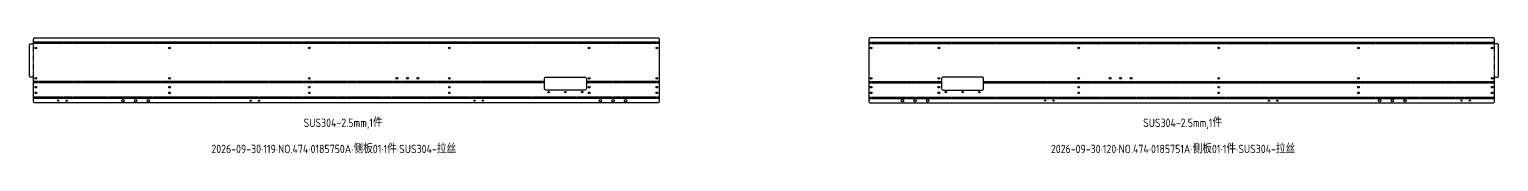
# Model space of a CAD drawing. Header units: inches. Extents: x -1146 to 223752, y 26431 to 27942.
# Drawn here: x 183799 to 189051, y 26431 to 26843 of the extents above; entities that cross this region are included whole.
import ezdxf

# ---------------------------------------------------------------- set-up
doc = ezdxf.new("R2010")
doc.units = ezdxf.units.IN
doc.header["$LTSCALE"] = 0.194989
doc.linetypes.add('CENTER', pattern=[50.8, 31.75, -6.35, 6.35, -6.35])
doc.layers.add('可见 (ISO)', color=7, linetype='Continuous', lineweight=25)
doc.layers.add('折弯线', color=1, linetype='CENTER')
doc.styles.add('Z-English', font='gbenor.shx', dxfattribs={"height": 10, "bigfont": 'hztxt.shx'})

msp = doc.modelspace()

# ---------------------------------------------------------------- linework, layer by layer
at = {"layer": '可见 (ISO)'}
for points in [[(186049.6, 26615.7, -0.414214), (186044.6, 26610.7), (183818.6, 26610.7, -0.414214), (183813.6, 26615.7), (183813.6, 26701.7), (183814.6, 26701.7), (183814.6, 26702.7), (183803.6, 26702.7, -0.414214), (183798.6, 26707.7), (183798.6, 26817.2, -0.414214), (183803.6, 26822.2), (183814.6, 26822.2), (183814.6, 26823.2), (183813.6, 26823.2), (183813.6, 26838.2, -0.414214), (183818.6, 26843.2), (186044.6, 26843.2, -0.414214), (186049.6, 26838.2)], [(186799.6, 26615.7, 0.414214), (186804.6, 26610.7), (189030.6, 26610.7, 0.414214), (189035.6, 26615.7), (189035.6, 26701.7), (189034.6, 26701.7), (189034.6, 26702.7), (189045.6, 26702.7, 0.414214), (189050.6, 26707.7), (189050.6, 26817.2, 0.414214), (189045.6, 26822.2), (189034.6, 26822.2), (189034.6, 26823.2), (189035.6, 26823.2), (189035.6, 26838.2, 0.414214), (189030.6, 26843.2), (186804.6, 26843.2, 0.414214), (186799.6, 26838.2)], [(185789.6, 26661.7, -0.414214), (185784.6, 26656.7), (185644.6, 26656.7, -0.414214), (185639.6, 26661.7), (185639.6, 26697.7, -0.414214), (185644.6, 26702.7), (185784.6, 26702.7, -0.414214), (185789.6, 26697.7)], [(187059.6, 26661.7, 0.414214), (187064.6, 26656.7), (187204.6, 26656.7, 0.414214), (187209.6, 26661.7), (187209.6, 26697.7, 0.414214), (187204.6, 26702.7), (187064.6, 26702.7, 0.414214), (187059.6, 26697.7)]]:
    msp.add_lwpolyline(points, format="xyb", close=True, dxfattribs=at)
for centre, radius in [((183821.6, 26807.2), 2.75), ((184299.6, 26807.2), 2.75), ((184799.6, 26807.2), 2.75), ((185299.6, 26807.2), 2.75), ((185799.6, 26807.2), 2.75), ((186041.6, 26807.2), 2.75), ((186807.6, 26807.2), 2.75), ((187049.6, 26807.2), 2.75), ((187549.6, 26807.2), 2.75), ((188049.6, 26807.2), 2.75), ((188549.6, 26807.2), 2.75), ((189027.6, 26807.2), 2.75), ((183821.6, 26698.7), 2.75), ((184299.6, 26698.7), 2.75), ((184799.6, 26698.7), 2.75), ((185112.3, 26698.7), 3.3), ((185149.8, 26698.7), 3.3), ((185187.3, 26698.7), 3.3), ((185299.6, 26698.7), 2.75), ((185799.6, 26698.7), 2.75), ((186041.6, 26698.7), 2.75), ((186807.6, 26698.7), 2.75), ((187049.6, 26698.7), 2.75), ((187549.6, 26698.7), 2.75), ((187661.8, 26698.7), 3.3), ((187699.3, 26698.7), 3.3), ((187736.8, 26698.7), 3.3), ((188049.6, 26698.7), 2.75), ((188549.6, 26698.7), 2.75), ((189027.6, 26698.7), 2.75), ((183821.6, 26666.7), 2.75), ((183821.6, 26646.7), 2.75), ((184299.6, 26666.7), 2.75), ((184299.6, 26646.7), 2.75), ((184799.6, 26666.7), 2.75), ((184799.6, 26646.7), 2.75), ((185299.6, 26666.7), 2.75), ((185299.6, 26646.7), 2.75), ((185654.6, 26649.2), 2.75), ((185714.6, 26649.2), 2.75), ((185774.6, 26649.2), 2.75), ((185799.6, 26666.7), 2.75), ((185799.6, 26646.7), 2.75), ((186041.6, 26666.7), 2.75), ((186041.6, 26646.7), 2.75), ((186807.6, 26666.7), 2.75), ((186807.6, 26646.7), 2.75), ((187049.6, 26666.7), 2.75), ((187049.6, 26646.7), 2.75), ((187074.6, 26649.2), 2.75), ((187134.6, 26649.2), 2.75), ((187194.6, 26649.2), 2.75), ((187549.6, 26666.7), 2.75), ((187549.6, 26646.7), 2.75), ((188049.6, 26666.7), 2.75), ((188049.6, 26646.7), 2.75), ((188549.6, 26666.7), 2.75), ((188549.6, 26646.7), 2.75), ((189027.6, 26666.7), 2.75), ((189027.6, 26646.7), 2.75), ((183901.6, 26618.7), 2.07), ((183931.6, 26618.7), 2.07), ((184133.6, 26618.7), 4.3), ((184178.6, 26618.7), 4.3), ((184223.6, 26618.7), 4.3), ((184589.6, 26618.7), 2.07), ((184619.6, 26618.7), 2.07), ((185389.6, 26618.7), 2.07), ((185419.6, 26618.7), 2.07), ((185839.6, 26618.7), 4.3), ((185884.6, 26618.7), 4.3), ((185929.6, 26618.7), 4.3), ((186919.6, 26618.7), 4.3), ((186964.6, 26618.7), 4.3), ((187009.6, 26618.7), 4.3), ((187429.6, 26618.7), 2.07), ((187459.6, 26618.7), 2.07), ((188229.6, 26618.7), 2.07), ((188259.6, 26618.7), 2.07), ((188625.6, 26618.7), 4.3), ((188670.6, 26618.7), 4.3), ((188715.6, 26618.7), 4.3), ((188917.6, 26618.7), 2.07), ((188947.6, 26618.7), 2.07)]:
    msp.add_circle(centre, radius, dxfattribs=at)
at = {"layer": '折弯线', "color": 5, "linetype": 'CENTER'}
for points in [[(186049.6, 26827.2), (183813.6, 26827.2)], [(186049.6, 26823.2), (183813.6, 26823.2)], [(186799.6, 26827.2), (189035.6, 26827.2)], [(186799.6, 26823.2), (189035.6, 26823.2)], [(185639.6, 26686.7), (183813.6, 26686.7)], [(185639.6, 26682.7), (183813.6, 26682.7)], [(186049.6, 26686.7), (185789.6, 26686.7)], [(186049.6, 26682.7), (185789.6, 26682.7)], [(186799.6, 26686.7), (187059.6, 26686.7)], [(186799.6, 26682.7), (187059.6, 26682.7)], [(187209.6, 26686.7), (189035.6, 26686.7)], [(187209.6, 26682.7), (189035.6, 26682.7)], [(186049.6, 26630.7), (183813.6, 26630.7)], [(186799.6, 26630.7), (189035.6, 26630.7)], [(186049.6, 26626.7), (183813.6, 26626.7)], [(186799.6, 26626.7), (189035.6, 26626.7)]]:
    msp.add_lwpolyline(points, dxfattribs=at)
at = {"layer": '折弯线', "color": 1, "linetype": 'CENTER', "ltscale": 0.5}
for points in [[(186049.6, 26825.2), (183813.6, 26825.2)], [(183813.6, 26702.7), (183813.6, 26822.2)], [(186799.6, 26825.2), (189035.6, 26825.2)], [(189035.6, 26702.7), (189035.6, 26822.2)], [(185639.6, 26684.7), (183813.6, 26684.7)], [(186049.6, 26684.7), (185789.6, 26684.7)], [(186799.6, 26684.7), (187059.6, 26684.7)], [(187209.6, 26684.7), (189035.6, 26684.7)], [(186049.6, 26628.7), (183813.6, 26628.7)], [(186799.6, 26628.7), (189035.6, 26628.7)]]:
    msp.add_lwpolyline(points, dxfattribs=at)

# ---------------------------------------------------------------- texts
at = {"color": 3, "style": 'Z-English'}
for p in [(184778.9, 26524.4), (187779.9, 26524.4)]:
    msp.add_text('SUS304-2.5mm,1件', height=30, dxfattribs=at).set_placement(p)
at = {"color": 2, "style": 'Z-English'}
for s, p in [('2026-09-30·119·NO.474·0185750A·侧板01·1件·SUS304-拉丝', (184449.2, 26431)), ('2026-09-30·120·NO.474·0185751A·侧板01·1件·SUS304-拉丝', (187450.2, 26431))]:
    msp.add_text(s, height=30, dxfattribs=at).set_placement(p)

doc.saveas('drawing.dxf')
